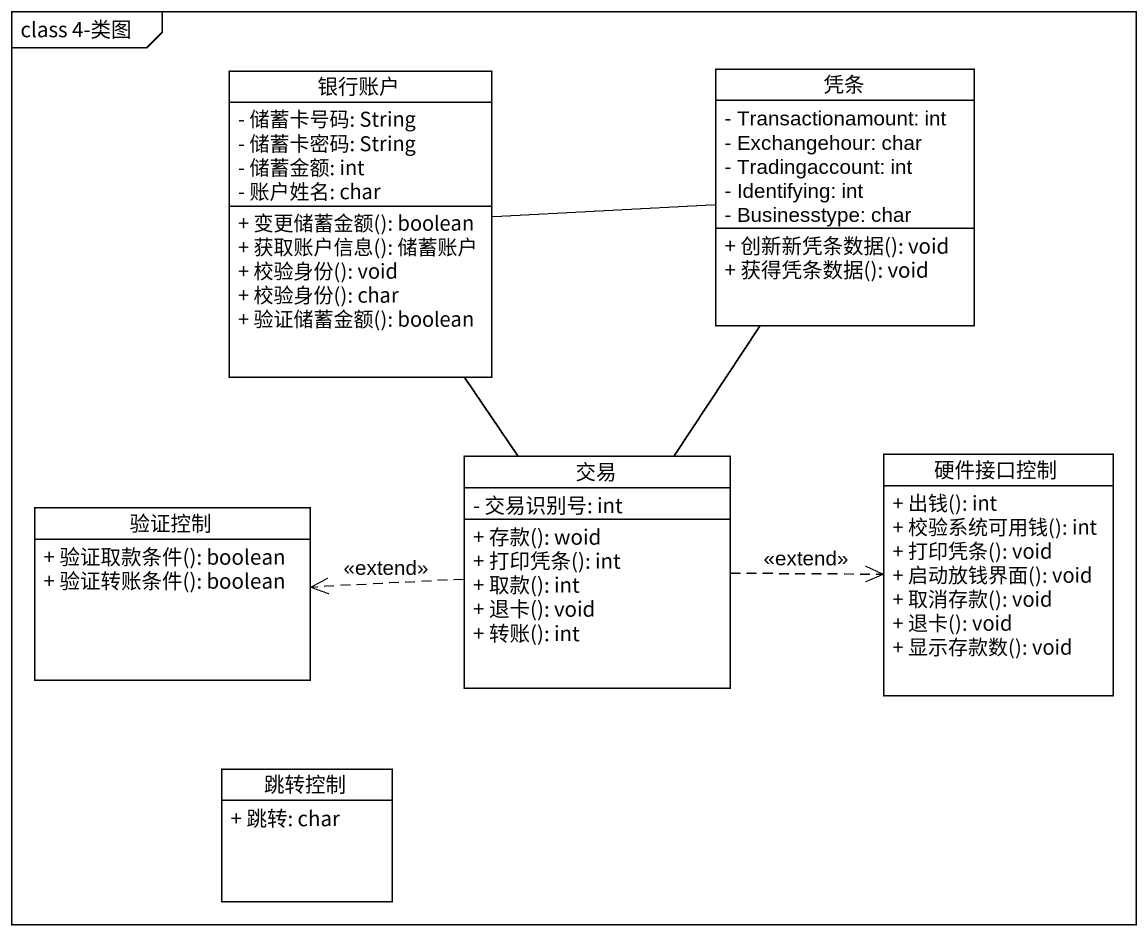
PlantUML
@startuml
mainframe class 4-类图
hide circle
hide empty members
skinparam classAttributeIconSize 0
class 银行账户 {
  - 储蓄卡号码: String
  - 储蓄卡密码: String
  - 储蓄金额: int
  - 账户姓名: char
  + 变更储蓄金额(): boolean
  + 获取账户信息(): 储蓄账户
  + 校验身份(): void
  + 校验身份(): char
  + 验证储蓄金额(): boolean
}
class 凭条 {
  - Transactionamount: int
  - Exchangehour: char
  - Tradingaccount: int
  - Identifying: int
  - Businesstype: char
  + 创新新凭条数据(): void
  + 获得凭条数据(): void
}
class 验证控制 {
  + 验证取款条件(): boolean
  + 验证转账条件(): boolean
}
class 交易 {
  - 交易识别号: int
  + 存款(): woid
  + 打印凭条(): int
  + 取款(): int
  + 退卡(): void
  + 转账(): int
}
class 硬件接口控制 {
  + 出钱(): int
  + 校验系统可用钱(): int
  + 打印凭条(): void
  + 启动放钱界面(): void
  + 取消存款(): void
  + 退卡(): void
  + 显示存款数(): void
}
class 跳转控制 {
  + 跳转: char
}
银行账户 -right- 凭条
银行账户 -- 交易
凭条 -- 交易
交易 .left.> 验证控制 : <<extend>>
交易 .right.> 硬件接口控制 : <<extend>>
@enduml
